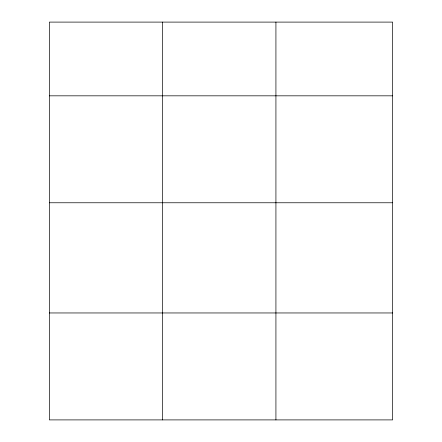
<?xml version="1.0" encoding="UTF-8"?>
<svg xmlns="http://www.w3.org/2000/svg" width="442" height="442" viewBox="0 0 442 442"><rect width="100%" height="100%" fill="white"/><g stroke="black" fill="none" stroke-linecap="round" stroke-linejoin="round"><path stroke-width="0.66" d="M392.634 202.767L392.634 22.1L49.366 22.1L49.366 419.9L392.634 419.9L392.634 202.767L49.366 202.767M49.366 95.826L392.634 95.826M49.366 312.958L392.634 312.958M275.924 22.1L275.924 419.9M162.645 22.1L162.645 419.9"/></g></svg>
